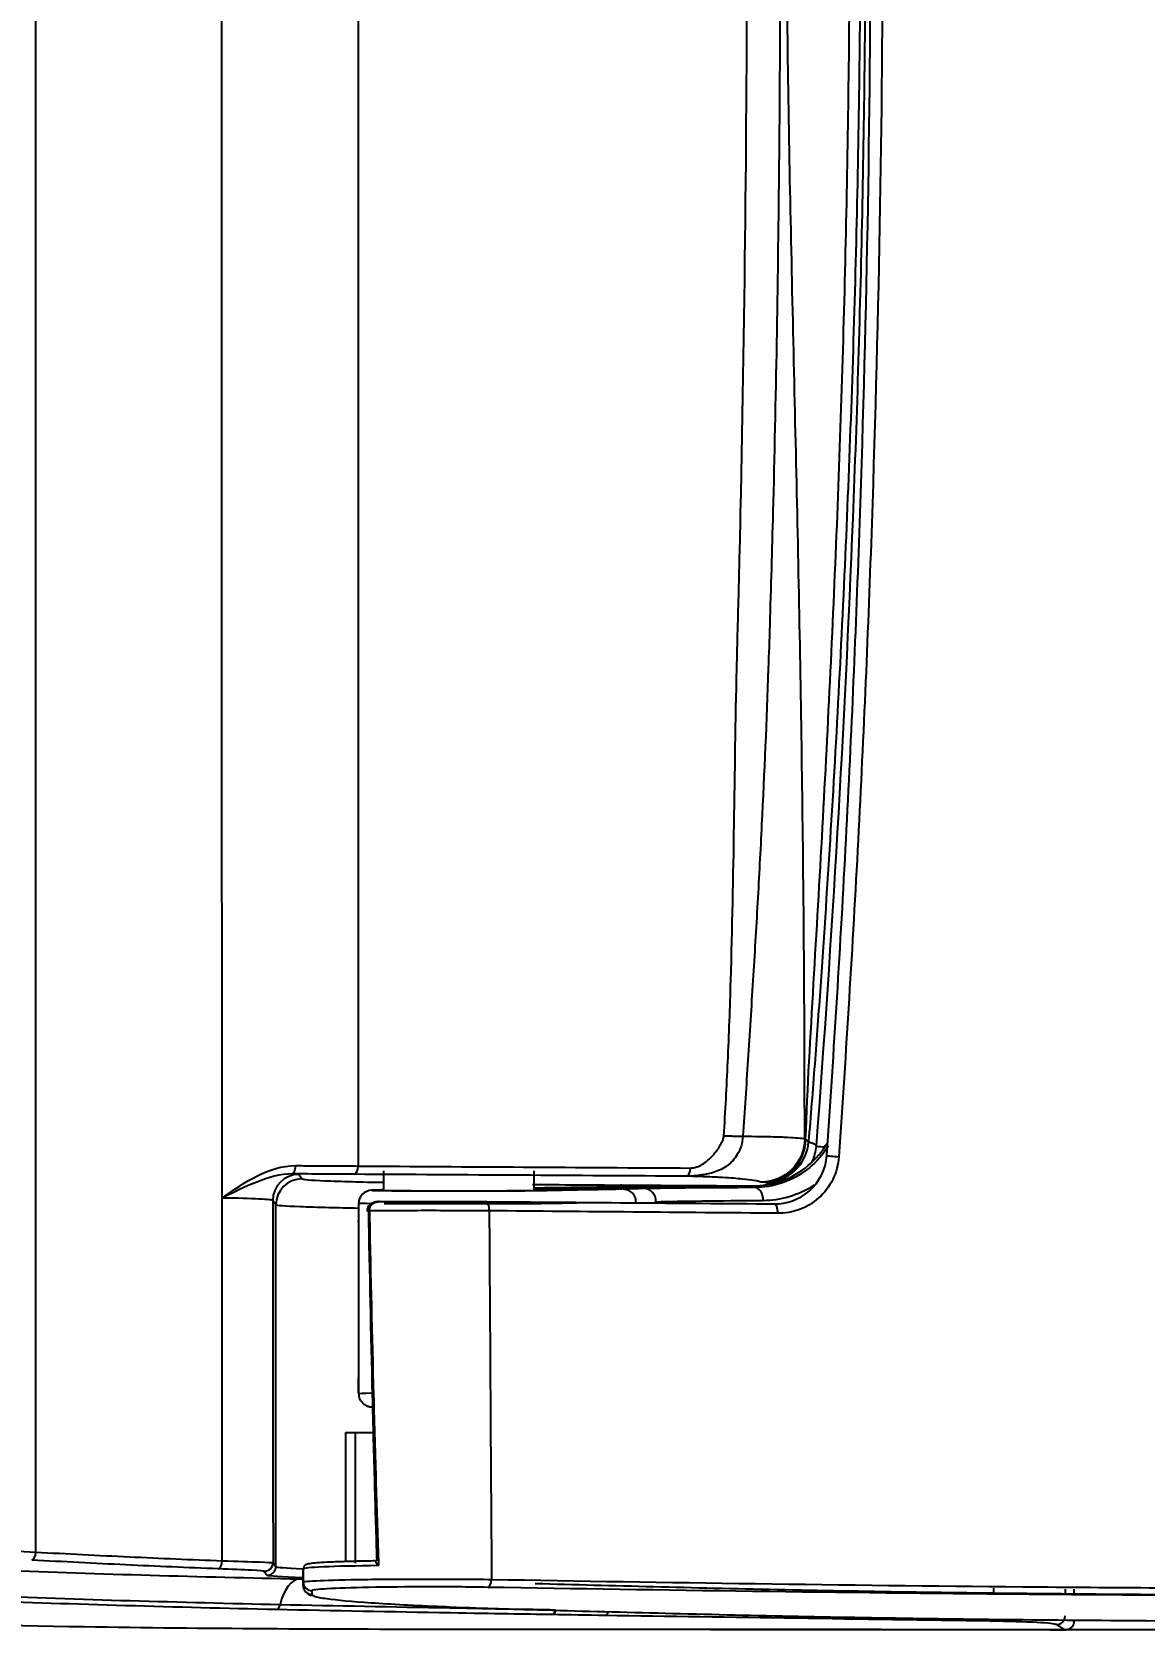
# Model space of a CAD drawing. Extents: x 5656 to 11650, y -52 to 2475.
# Drawn here: x 9226.9 to 9354.4, y 1494 to 1677.3 of the extents above; entities that cross this region are included whole.
import ezdxf

# ---------------------------------------------------------------- set-up
doc = ezdxf.new("R2010")
doc.units = 0
doc.header["$LTSCALE"] = 20
doc.header["$MEASUREMENT"] = 0
doc.layers.get('0').update_dxf_attribs({"linetype": 'CONTINUOUS'})
doc.layers.get('DEFPOINTS').update_dxf_attribs({"linetype": 'CONTINUOUS'})
doc.layers.add('1', color=7, linetype='CONTINUOUS')
doc.styles.get("Standard").update_dxf_attribs({"font": 'NanumGothic.ttf'})
doc.dimstyles.get("Standard").update_dxf_attribs({"dimtxt": 2.7, "dimasz": 2.5, "dimexe": 1.5, "dimexo": 1.5, "dimgap": 1.5, "dimtad": 1, "dimdec": 0, "dimlfac": 10, "dimzin": 0, "dimdsep": 46, "dimtxsty": 'Standard', "dimcen": 0, "dimclrt": 2, "dimadec": 0, "dimazin": 0, "dimtfac": 1, "dimtdec": 0, "dimtmove": 0, "dimatfit": 3, "dimfxl": 0, "dimtolj": 1, "dimtzin": 0, "dimarcsym": 0})

# ---------------------------------------------------------------- blocks, each defined once
blk = doc.blocks.new('*D22')
at = {"color": 3, "lineweight": -2}
for p, q in [((9315.74, 1893.3), (9853.78, 1893.3)), ((9847.78, 1869.3), (9847.78, 1718.68)), ((9847.78, 1518.1), (9847.78, 1668.72)), ((9304.73, 1494.1), (9853.78, 1494.1))]:
    blk.add_line(p, q, dxfattribs=at)
at = {"color": 3}
for points in [[(9843.78, 1869.3), (9851.78, 1869.3), (9847.78, 1893.3)], [(9843.78, 1518.1), (9851.78, 1518.1), (9847.78, 1494.1)]]:
    blk.add_solid(points, dxfattribs=at)
at = {"layer": 'DEFPOINTS', "color": 0}
for p in [(9313.94, 1893.3), (9302.93, 1494.1), (9847.78, 1494.1)]:
    blk.add_point(p, dxfattribs=at)
at = {"color": 2, "insert": (9847.78, 1693.7), "char_height": 24, "attachment_point": 5}
blk.add_mtext('\\A1;{\\fNanumGothic|b0|i0|c0|p50;400}', dxfattribs=at)

msp = doc.modelspace()

# ---------------------------------------------------------------- linework, layer by layer
at = {"layer": '1', "color": 0, "linetype": 'Continuous'}
for p, q in [((9257.49, 1546.3), (9257.85, 1545.79)), ((9267.18, 1546.72), (9267.18, 1544.48)), ((9284.48, 1544.48), (9284.48, 1546.72)), ((9265.83, 1544.48), (9265.83, 1544.48)), ((9254.85, 1542.79), (9254.49, 1543.3)), ((9264.34, 1542.97), (9264.33, 1542.98)), ((9264.33, 1541.02), (9264.33, 1541.02)), ((9264.33, 1523.02), (9264.33, 1521.14)), ((9264.33, 1523.02), (9264.33, 1523.02)), ((9262.83, 1516.7), (9262.83, 1501.88)), ((9262.83, 1516.7), (9263.98, 1516.7)), ((9263.98, 1501.69), (9263.98, 1516.7)), ((9263.98, 1516.7), (9266.05, 1516.7)), ((9257.97, 1500.62), (9257.97, 1499.12))]:
    msp.add_line(p, q, dxfattribs=at)
for centre, major_axis, ratio, start_param, end_param in [((9310.96, 1550.39), (-0.16, -5), 0.930142, 0.033736, 1.583584), ((9310.96, 1550.39), (-1.21, -4.85), 0.998696, 0.245025, 1.741004), ((9310.96, 1550.39), (-4.98, 0.41), 0.162226, 3.19261, 3.522861), ((9319.84, 1549.33), (-2.99, 0.23), 0.022611, 0.005177, 0.770866), ((9256.69, 1547.36), (-0.006, -1), 0.429745, 0.013717, 1.526132), ((9319.04, 1548.4), (0.998, -0.067), 0.052609, 3.124115, 5.113625), ((9257.49, 1543.3), (2.45, 1.73), 0.999885, 0.957077, 2.527765), ((9257.85, 1542.79), (2.45, 1.73), 0.999885, 0.957077, 2.527765), ((9275.83, 1544.48), (-8.65, 0), 0.006933, 6.283181, 7.853982), ((9275.83, 1544.48), (-8.65, 0), 0.006933, 1.570796, 3.141597), ((9294.54, 1542.08), (0.02, 3), 0.435525, 0.013759, 0.361859), ((9297.08, 1543.17), (0.02, -1.5), 0.905576, 1.557465, 3.12532), ((9309.76, 1543.29), (0.01, -1.5), 0.660019, 1.585634, 3.132405), ((9265.82, 1542.2), (-0.499, 0.036), 0.024369, 5.233221, 6.282872), ((9265.82, 1542.14), (0.5, 0.01), 0.054129, 3.13887, 4.194481), ((9278.9, 1542.18), (-0.008, -1), 0.423618, 1.515321, 3.16086), ((9312.01, 1541.92), (-0.008, -1), 0.396739, 1.497902, 3.160607), ((9248.27, 1502.05), (0.039, 0.999), 0.419701, 3.158248, 4.656488), ((9253.52, 1501.78), (0.842, 0.539), 0.999869, 4.114012, 5.713433), ((9253.85, 1501.31), (0.775, 0.632), 0.999905, 4.005887, 5.599177), ((9258.98, 1499.54), (-1, 0.02), 0.99947, 0.020334, 1.589155), ((9279.15, 1499.93), (0.017, 1), 0.443476, 3.178529, 4.629434), ((9258.97, 1499.12), (-1, 0.02), 0.999469, 0.020314, 1.588796), ((9254.89, 1497.38), (-0.022, -1), 0.481756, 0.038237, 1.154036), ((9286.51, 1496.8), (-0.015, -1), 0.445343, 0.038349, 1.129943), ((9286.51, 1496.8), (0.02, 1), 0.526618, 3.181984, 4.187186), ((9292.63, 1496.7), (0.015, 1), 0.437994, 3.180031, 4.120084), ((9336.82, 1496.05), (0.015, 1), 0.369102, 3.182149, 3.832085), ((9344.37, 1495.65), (0.52, 0.854), 0.997245, 3.688131, 5.25748)]:
    msp.add_ellipse(centre, major_axis=major_axis, ratio=ratio, start_param=start_param, end_param=end_param, dxfattribs=at)
for points, knots in [([(9274.57, 1494.1), (9260.67, 1494.11), (9246.76, 1494.17), (9214.11, 1494.67), (9195.37, 1495.23), (9167.29, 1497.55), (9157.91, 1498.6), (9139.35, 1501.6), (9130.17, 1503.55), (9112.16, 1509.04), (9103.37, 1512.6), (9087.16, 1521.94), (9079.6, 1527.88), (9070.11, 1538.15), (9067.22, 1541.81), (9061.93, 1549.57), (9059.52, 1553.68), (9053.14, 1566.23), (9049.88, 1574.98), (9044.6, 1592.96), (9042.58, 1602.19), (9039.4, 1620.58), (9038.22, 1629.79), (9035.47, 1657.48), (9034.72, 1676.01), (9034.77, 1713.13), (9035.58, 1731.8), (9038.48, 1759.68), (9039.71, 1768.93), (9043.02, 1787.31), (9045.11, 1796.48), (9050.54, 1814.25), (9053.88, 1822.88), (9060.39, 1835.22), (9062.83, 1839.26), (9068.27, 1846.95), (9071.23, 1850.56), (9080.91, 1860.65), (9088.55, 1866.42), (9104.92, 1875.49), (9113.76, 1878.93), (9131.72, 1884.21), (9140.82, 1886.08), (9159.14, 1888.95), (9168.38, 1889.95), (9196.19, 1892.2), (9214.87, 1892.74), (9247.34, 1893.23), (9261.16, 1893.28), (9276.99, 1893.29)], [0, 0, 0, 0, 0.054995, 0.054995, 0.129163, 0.129163, 0.166246, 0.166246, 0.20333, 0.20333, 0.240414, 0.240414, 0.277498, 0.277498, 0.296039, 0.296039, 0.314581, 0.314581, 0.351665, 0.351665, 0.388749, 0.388749, 0.425833, 0.425833, 0.5, 0.5, 0.574167, 0.574167, 0.611251, 0.611251, 0.648335, 0.648335, 0.685419, 0.685419, 0.703961, 0.703961, 0.722502, 0.722502, 0.759586, 0.759586, 0.79667, 0.79667, 0.833754, 0.833754, 0.870837, 0.870837, 0.945005, 0.945005, 1, 1, 1, 1]), ([(9227.28, 1884.41), (9227.28, 1882.96), (9227.28, 1881.51), (9227.28, 1871.2), (9227.28, 1862.34), (9227.28, 1835.74), (9227.28, 1818), (9227.28, 1782.5), (9227.28, 1764.74), (9227.28, 1729.22), (9227.28, 1711.46), (9227.28, 1675.93), (9227.28, 1658.17), (9227.28, 1622.65), (9227.28, 1604.9), (9227.28, 1569.4), (9227.28, 1551.65), (9227.28, 1523.6), (9227.28, 1513.29), (9227.28, 1502.98)], [0, 0, 0, 0, 0.011429, 0.011429, 0.081225, 0.081225, 0.220815, 0.220815, 0.360405, 0.360405, 0.499996, 0.499996, 0.639586, 0.639586, 0.779177, 0.779177, 0.918767, 0.918767, 1, 1, 1, 1]), ([(9248.69, 1546.42), (9248.68, 1559.93), (9248.67, 1573.45), (9248.65, 1604.75), (9248.65, 1622.54), (9248.64, 1658.12), (9248.63, 1675.91), (9248.63, 1711.49), (9248.64, 1729.27), (9248.65, 1764.85), (9248.65, 1782.64), (9248.67, 1813.94), (9248.68, 1827.46), (9248.69, 1840.98)], [0, 0, 0, 0, 0.137733, 0.137733, 0.318866, 0.318866, 0.5, 0.5, 0.681133, 0.681133, 0.862266, 0.862266, 1, 1, 1, 1]), ([(9264.28, 1840.13), (9264.28, 1833.67), (9264.28, 1820.61), (9264.28, 1800.71), (9264.28, 1780.28), (9264.28, 1759.34), (9264.28, 1737.95), (9264.28, 1716.08), (9264.28, 1688.4), (9264.28, 1655.49), (9264.28, 1618.08), (9264.28, 1582.13), (9264.28, 1558.72), (9264.28, 1547.26)], [0, 0, 0, 0, 0.066191, 0.133976, 0.203874, 0.275483, 0.348428, 0.423009, 0.499413, 0.631812, 0.760009, 0.882497, 1, 1, 1, 1]), ([(9318.04, 1548.47), (9318.85, 1560.54), (9319.62, 1572.63), (9320.88, 1596.82), (9321.4, 1608.92), (9322.66, 1645.24), (9323.08, 1669.48), (9323.08, 1717.94), (9322.66, 1742.18), (9321.4, 1778.49), (9320.88, 1790.59), (9319.62, 1814.77), (9318.85, 1826.85), (9318.04, 1838.93)], [0, 0, 0, 0, 0.125, 0.125, 0.25, 0.25, 0.5, 0.5, 0.75, 0.75, 0.875, 0.875, 1, 1, 1, 1]), ([(9319.42, 1839.07), (9320.23, 1826.98), (9320.99, 1814.89), (9322.25, 1790.68), (9322.77, 1778.57), (9324.02, 1742.22), (9324.44, 1717.96), (9324.44, 1669.46), (9324.02, 1645.2), (9322.77, 1608.84), (9322.25, 1596.73), (9320.99, 1572.51), (9320.23, 1560.41), (9319.42, 1548.33)], [0, 0, 0, 0, 0.125, 0.125, 0.25, 0.25, 0.5, 0.5, 0.75, 0.75, 0.875, 0.875, 1, 1, 1, 1]), ([(9315.51, 1550.4), (9315.49, 1555.71), (9315.47, 1566.48), (9315.33, 1583.44), (9315.08, 1601.27), (9314.6, 1625.98), (9313.83, 1656.79), (9313.24, 1693.7), (9313.8, 1730.55), (9314.55, 1761.3), (9315.03, 1786.02), (9315.27, 1803.51), (9315.41, 1820.51), (9315.43, 1831.28), (9315.45, 1836.98)], [0, 0, 0, 0, 0.055671, 0.112952, 0.17796, 0.242792, 0.372066, 0.500308, 0.628134, 0.756842, 0.821742, 0.886928, 0.940194, 1, 1, 1, 1]), ([(9315.61, 1550.31), (9315.81, 1556.29), (9316.18, 1562.25), (9316.87, 1574.17), (9317.22, 1580.13), (9318.2, 1598.01), (9318.78, 1609.94), (9319.72, 1633.81), (9320.08, 1645.74), (9320.56, 1669.64), (9320.69, 1681.59), (9320.69, 1717.53), (9320.18, 1741.54), (9318.75, 1777.37), (9318.16, 1789.3), (9317.16, 1807.2), (9316.81, 1813.17), (9316.12, 1825.12), (9315.75, 1831.09), (9315.55, 1837.09)], [0, 0, 0, 0, 0.0625, 0.0625, 0.125, 0.125, 0.25, 0.25, 0.375, 0.375, 0.5, 0.5, 0.75, 0.75, 0.875, 0.875, 0.9375, 0.9375, 1, 1, 1, 1]), ([(9315.88, 1837.36), (9316.13, 1834.39), (9316.36, 1831.41), (9316.81, 1825.45), (9317.03, 1822.47), (9317.66, 1813.52), (9318.06, 1807.55), (9319.17, 1789.63), (9319.8, 1777.68), (9321.34, 1741.8), (9321.89, 1717.78), (9321.89, 1681.74), (9321.76, 1669.71), (9321.23, 1645.7), (9320.84, 1633.7), (9319.83, 1609.74), (9319.21, 1597.76), (9318.11, 1579.83), (9317.72, 1573.85), (9317.09, 1564.9), (9316.87, 1561.92), (9316.42, 1555.96), (9316.18, 1552.98), (9315.94, 1550.02)], [0, 0, 0, 0, 0.03125, 0.03125, 0.0625, 0.0625, 0.125, 0.125, 0.25, 0.25, 0.5, 0.5, 0.625, 0.625, 0.75, 0.75, 0.875, 0.875, 0.9375, 0.9375, 0.96875, 0.96875, 1, 1, 1, 1]), ([(9316.85, 1549.55), (9318.67, 1573.53), (9320.09, 1597.53), (9321.53, 1633.58), (9321.89, 1645.6), (9322.38, 1669.63), (9322.5, 1681.65), (9322.5, 1705.71), (9322.38, 1717.74), (9321.89, 1741.78), (9321.53, 1753.8), (9320.09, 1789.84), (9318.67, 1813.85), (9316.85, 1837.84)], [0, 0, 0, 0, 0.25, 0.25, 0.375, 0.375, 0.5, 0.5, 0.625, 0.625, 0.75, 0.75, 1, 1, 1, 1]), ([(9306.24, 1550.7), (9306.4, 1553.53), (9306.73, 1559.49), (9307.14, 1571.4), (9307.43, 1586.43), (9307.61, 1601.33), (9307.95, 1613.25), (9308.65, 1643.03), (9309.02, 1682.11), (9308.79, 1729.78), (9308.35, 1756.59), (9307.95, 1774.13), (9307.61, 1786.05), (9307.43, 1800.96), (9307.14, 1815.99), (9306.73, 1827.91), (9306.4, 1833.86), (9306.24, 1836.7)], [0, 0, 0, 0, 0.029831, 0.062543, 0.125097, 0.187627, 0.218876, 0.250123, 0.499987, 0.628375, 0.749862, 0.781072, 0.812356, 0.874894, 0.937459, 0.970167, 1, 1, 1, 1]), ([(9308.42, 1836.72), (9308.6, 1834.04), (9308.98, 1828.09), (9309.74, 1816.17), (9310.6, 1800.96), (9311.18, 1787.44), (9311.57, 1775.51), (9312.1, 1756.85), (9312.58, 1728.65), (9312.74, 1693.98), (9312.59, 1659.02), (9312.11, 1630.89), (9311.57, 1611.95), (9311.19, 1600.02), (9310.73, 1589.41), (9310.1, 1577.48), (9309.56, 1568.48), (9308.99, 1559.54), (9308.61, 1553.59), (9308.42, 1550.67)], [0, 0, 0, 0, 0.028173, 0.06257, 0.125197, 0.187788, 0.204406, 0.25027, 0.383391, 0.500005, 0.613654, 0.749744, 0.794877, 0.81223, 0.874806, 0.906139, 0.937421, 0.969313, 1, 1, 1, 1]), ([(9708.29, 1693.7), (9708.29, 1682.33), (9707.06, 1671.18), (9703.38, 1654.78), (9701.84, 1649.37), (9698.12, 1638.67), (9695.94, 1633.41), (9688.6, 1618.21), (9682.6, 1608.72), (9671.92, 1595.48), (9668.08, 1591.29), (9660.13, 1583.31), (9656.02, 1579.47), (9643.3, 1568.42), (9634.28, 1561.64), (9615.33, 1549.29), (9605.55, 1543.81), (9590.47, 1536.56), (9585.38, 1534.3), (9575.06, 1530.1), (9569.82, 1528.18), (9554.02, 1522.62), (9543.31, 1519.24), (9511.03, 1510.27), (9489.45, 1505.91), (9446.35, 1500.05), (9424.77, 1498.55), (9392.61, 1497.88), (9382.01, 1497.94), (9361.01, 1497.99), (9350.6, 1498.05), (9319.62, 1498.3), (9299.28, 1498.59), (9279.15, 1498.93)], [0, 0, 0, 0, 0.0625, 0.0625, 0.09375, 0.09375, 0.125, 0.125, 0.1875, 0.1875, 0.21875, 0.21875, 0.25, 0.25, 0.3125, 0.3125, 0.375, 0.375, 0.40625, 0.40625, 0.4375, 0.4375, 0.5, 0.5, 0.625, 0.625, 0.75, 0.75, 0.8125, 0.8125, 0.875, 0.875, 1, 1, 1, 1]), ([(9279.59, 1499.84), (9299.65, 1499.49), (9319.92, 1499.18), (9350.79, 1498.91), (9361.15, 1498.85), (9382.08, 1498.79), (9392.64, 1498.72), (9424.67, 1499.37), (9446.18, 1500.86), (9489.12, 1506.68), (9510.62, 1511.03), (9542.78, 1519.96), (9553.46, 1523.34), (9569.2, 1528.87), (9574.42, 1530.79), (9584.71, 1534.97), (9589.79, 1537.21), (9604.81, 1544.43), (9614.56, 1549.88), (9633.45, 1562.17), (9642.45, 1568.92), (9655.14, 1579.93), (9659.24, 1583.75), (9667.16, 1591.69), (9670.99, 1595.86), (9681.67, 1609.04), (9687.66, 1618.49), (9694.99, 1633.62), (9697.17, 1638.86), (9700.88, 1649.53), (9702.42, 1654.92), (9706.09, 1671.25), (9707.32, 1682.37), (9707.32, 1693.7)], [0, 0, 0, 0, 0.125, 0.125, 0.1875, 0.1875, 0.25, 0.25, 0.375, 0.375, 0.5, 0.5, 0.5625, 0.5625, 0.59375, 0.59375, 0.625, 0.625, 0.6875, 0.6875, 0.75, 0.75, 0.78125, 0.78125, 0.8125, 0.8125, 0.875, 0.875, 0.90625, 0.90625, 0.9375, 0.9375, 1, 1, 1, 1]), ([(9284.88, 1496.36), (9289.38, 1496.23), (9293.97, 1496.11), (9303.3, 1495.87), (9308.06, 1495.76), (9322.66, 1495.45), (9332.92, 1495.3), (9354.22, 1495.1), (9365.27, 1495.04), (9387.27, 1494.97), (9398.3, 1494.92), (9431.27, 1496.06), (9453.12, 1498.14), (9496.54, 1505), (9518.14, 1509.79), (9550.19, 1519.09), (9560.73, 1522.51), (9581.54, 1530), (9591.71, 1534.3), (9611.47, 1544.26), (9621.12, 1549.91), (9639.64, 1562.45), (9648.42, 1569.26), (9665.02, 1583.99), (9672.95, 1591.8), (9686.95, 1609.43), (9692.83, 1618.87), (9702.44, 1638.94), (9706.17, 1649.68), (9711.06, 1671.38), (9712.3, 1682.43), (9712.3, 1693.7)], [0, 0, 0, 0, 0.03125, 0.03125, 0.0625, 0.0625, 0.125, 0.125, 0.1875, 0.1875, 0.25, 0.25, 0.375, 0.375, 0.5, 0.5, 0.5625, 0.5625, 0.625, 0.625, 0.6875, 0.6875, 0.75, 0.75, 0.8125, 0.8125, 0.875, 0.875, 0.9375, 0.9375, 1, 1, 1, 1]), ([(9308.42, 1550.67), (9308.37, 1550.28), (9308.26, 1549.55), (9307.82, 1548.6), (9307.29, 1547.88), (9306.65, 1547.29), (9305.9, 1546.83), (9305.13, 1546.54), (9304.4, 1546.36), (9303.64, 1546.22), (9302.86, 1546.12), (9302.26, 1546.1), (9301.99, 1546.09)], [0, 0, 0, 0, 0.122728, 0.230245, 0.323367, 0.403358, 0.500353, 0.606583, 0.701275, 0.798608, 0.910985, 1, 1, 1, 1]), ([(9302.4, 1547.03), (9302.56, 1547.04), (9302.9, 1547.06), (9303.42, 1547.25), (9304.21, 1547.7), (9304.91, 1548.37), (9305.51, 1549.15), (9305.85, 1549.69), (9306.14, 1550.2), (9306.21, 1550.55), (9306.24, 1550.7)], [0, 0, 0, 0, 0.092648, 0.192303, 0.3025, 0.586789, 0.698617, 0.817948, 0.923745, 1, 1, 1, 1]), ([(9308.42, 1550.67), (9309.85, 1550.67), (9310.82, 1550.65), (9312.4, 1550.61), (9313.01, 1550.59), (9314.51, 1550.51), (9315.09, 1550.46), (9315.51, 1550.4)], [0, 0, 0, 0, 0.25, 0.25, 0.5, 0.5, 1, 1, 1, 1]), ([(9309.57, 1544.99), (9311.73, 1545.01), (9313.99, 1545.72), (9316.76, 1548.03), (9317.53, 1548.94), (9318.14, 1549.98)], [0, 0, 0, 0, 0.690815, 0.690815, 1, 1, 1, 1]), ([(9318.19, 1549.56), (9317.59, 1548.58), (9316.85, 1547.74), (9314.09, 1545.47), (9311.81, 1544.8), (9309.76, 1544.79)], [0, 0, 0, 0, 0.295976, 0.295976, 1, 1, 1, 1]), ([(9315.51, 1550.4), (9315.5, 1549.1), (9314.96, 1547.8), (9313.11, 1545.96), (9311.82, 1545.42), (9310.51, 1545.42)], [0, 0, 0, 0, 0.5, 0.5, 1, 1, 1, 1]), ([(9315.51, 1550.4), (9315.51, 1550.4), (9315.51, 1550.4), (9315.51, 1550.4), (9315.51, 1550.39), (9315.52, 1550.37), (9315.52, 1550.36), (9315.54, 1550.33), (9315.55, 1550.33), (9315.58, 1550.32), (9315.59, 1550.31), (9315.61, 1550.31)], [0, 0, 0, 0, 0.000101, 0.000101, 0.122806, 0.122806, 0.422798, 0.422798, 0.713685, 0.713685, 1, 1, 1, 1]), ([(9248.67, 1543.59), (9249.96, 1544.5), (9251.28, 1545.41), (9254.05, 1546.8), (9255.57, 1547.32), (9257.12, 1547.31)], [0, 0, 0, 0, 0.5, 0.5, 1, 1, 1, 1]), ([(9257.12, 1547.31), (9257.73, 1547.3), (9258.33, 1547.3), (9259.82, 1547.29), (9260.71, 1547.29), (9262.5, 1547.27), (9263.39, 1547.27), (9264.28, 1547.26)], [0, 0, 0, 0, 0.251915, 0.251915, 0.625957, 0.625957, 1, 1, 1, 1]), ([(9312.01, 1542.92), (9313.44, 1542.91), (9314.86, 1543.39), (9317.16, 1545.38), (9317.93, 1546.88), (9318.04, 1548.47)], [0, 0, 0, 0, 0.5, 0.5, 1, 1, 1, 1]), ([(9319.42, 1548.33), (9319.3, 1546.49), (9318.43, 1544.77), (9315.77, 1542.42), (9314.09, 1541.83), (9312.41, 1541.84)], [0, 0, 0, 0, 0.5, 0.5, 1, 1, 1, 1]), ([(9256.69, 1546.36), (9255.33, 1546.37), (9254, 1545.95), (9251.36, 1544.9), (9250.03, 1544.24), (9248.67, 1543.59)], [0, 0, 0, 0, 0.5, 0.5, 1, 1, 1, 1]), ([(9257.85, 1545.79), (9257.91, 1545.72), (9258.79, 1545.64), (9261.34, 1545.54), (9262.41, 1545.5), (9264.66, 1545.44), (9265.8, 1545.41), (9267.06, 1545.39)], [0, 0, 0, 0, 0.523661, 0.523661, 0.785492, 0.785492, 1, 1, 1, 1]), ([(9310.51, 1545.42), (9310.07, 1545.53), (9309.45, 1545.65), (9307.74, 1545.82), (9307.04, 1545.88), (9305.6, 1545.96), (9305.05, 1545.99), (9303.71, 1546.04), (9302.85, 1546.07), (9301.99, 1546.09)], [0, 0, 0, 0, 0.5, 0.5, 0.75, 0.75, 0.875, 0.875, 1, 1, 1, 1]), ([(9310.96, 1545.39), (9310.88, 1545.4), (9310.81, 1545.4), (9310.7, 1545.4), (9310.65, 1545.41), (9310.58, 1545.41), (9310.55, 1545.41), (9310.52, 1545.42), (9310.52, 1545.42), (9310.51, 1545.42)], [0, 0, 0, 0, 0.294269, 0.294269, 0.588536, 0.588536, 0.8828, 0.8828, 1, 1, 1, 1]), ([(9254.49, 1543.3), (9254.48, 1543.36), (9253.92, 1543.42), (9251.88, 1543.52), (9250.41, 1543.57), (9248.68, 1543.59)], [0, 0, 0, 0, 0.5, 0.5, 1, 1, 1, 1]), ([(9265.83, 1544.48), (9265.83, 1544.46), (9266.68, 1544.44), (9269.63, 1544.42), (9271.76, 1544.41), (9276.3, 1544.41), (9278.72, 1544.41), (9282.75, 1544.42), (9284.35, 1544.44), (9285.57, 1544.46), (9285.83, 1544.47), (9286.48, 1544.48), (9286.82, 1544.49), (9287.86, 1544.51), (9288.61, 1544.53), (9290.95, 1544.57), (9292.68, 1544.6), (9294.53, 1544.63)], [0, 0, 0, 0, 0.125, 0.125, 0.25, 0.25, 0.375, 0.375, 0.5, 0.5, 0.5625, 0.5625, 0.625, 0.625, 0.75, 0.75, 1, 1, 1, 1]), ([(9267.17, 1544.52), (9267.06, 1544.52), (9266.95, 1544.51), (9266.36, 1544.5), (9265.84, 1544.49), (9265.83, 1544.48)], [0, 0, 0, 0, 0.180757, 0.180757, 1, 1, 1, 1]), ([(9286.39, 1544.79), (9289.3, 1544.83), (9292.5, 1544.87), (9300.13, 1544.94), (9304.59, 1544.97), (9309.57, 1544.99)], [0, 0, 0, 0, 0.5, 0.5, 1, 1, 1, 1]), ([(9296.16, 1543.14), (9296.14, 1543.33), (9296.08, 1543.74), (9295.71, 1544.21), (9295.18, 1544.56), (9294.77, 1544.6), (9294.53, 1544.63)], [0, 0, 0, 0, 0.239679, 0.499888, 0.708115, 1, 1, 1, 1]), ([(9309.76, 1544.79), (9307.08, 1544.77), (9304.68, 1544.76), (9300.45, 1544.72), (9298.6, 1544.7), (9297.08, 1544.67)], [0, 0, 0, 0, 0.5, 0.5, 1, 1, 1, 1]), ([(9309.76, 1544.79), (9309.72, 1544.84), (9309.67, 1544.89), (9309.61, 1544.95), (9309.59, 1544.97), (9309.57, 1544.99)], [0, 0, 0, 0, 0.711523, 0.711523, 1, 1, 1, 1]), ([(9254.85, 1501.31), (9254.85, 1508.31), (9254.85, 1515.31), (9254.85, 1529.14), (9254.85, 1535.97), (9254.85, 1542.79)], [0, 0, 0, 0, 0.506346, 0.506346, 1, 1, 1, 1]), ([(9264.26, 1542.4), (9263.04, 1542.42), (9261.93, 1542.45), (9259.63, 1542.51), (9258.52, 1542.54), (9255.84, 1542.65), (9254.91, 1542.72), (9254.85, 1542.79)], [0, 0, 0, 0, 0.203878, 0.203878, 0.469252, 0.469252, 1, 1, 1, 1]), ([(9266.7, 1543.18), (9266.57, 1543.18), (9266.29, 1543.15), (9265.89, 1543.02), (9265.58, 1542.81), (9265.4, 1542.54), (9265.32, 1542.34), (9265.33, 1542.24), (9265.33, 1542.24)], [0, 0, 0, 0, 0.216515, 0.467582, 0.666258, 0.831638, 0.989288, 1, 1, 1, 1]), ([(9266.46, 1501.96), (9266.36, 1504.9), (9266.28, 1507.83), (9266.1, 1514.18), (9266.02, 1517.59), (9265.77, 1528.05), (9265.62, 1535.1), (9265.49, 1542.16)], [0, 0, 0, 0, 0.219348, 0.219348, 0.474113, 0.474113, 1, 1, 1, 1]), ([(9265.57, 1542.23), (9265.58, 1542.31), (9265.59, 1542.39), (9265.64, 1542.54), (9265.67, 1542.6), (9265.77, 1542.76), (9265.84, 1542.84), (9266.03, 1543), (9266.16, 1543.07), (9266.31, 1543.12), (9266.32, 1543.12), (9266.4, 1543.14), (9266.46, 1543.16), (9266.55, 1543.17), (9266.58, 1543.17), (9266.62, 1543.18), (9266.64, 1543.18), (9266.66, 1543.18), (9266.67, 1543.18), (9266.68, 1543.18), (9266.68, 1543.18), (9266.69, 1543.18), (9266.69, 1543.18), (9266.7, 1543.18), (9266.7, 1543.18), (9266.7, 1543.18)], [0, 0, 0, 0, 0.141477, 0.141477, 0.271398, 0.271398, 0.468744, 0.468744, 0.730227, 0.730227, 0.768471, 0.768471, 0.884763, 0.884763, 0.940751, 0.940751, 0.969329, 0.969329, 0.984097, 0.984097, 0.991747, 0.991747, 0.996248, 0.996248, 1, 1, 1, 1]), ([(9279.32, 1542.12), (9277.15, 1542.13), (9274.76, 1542.14), (9270.03, 1542.14), (9267.66, 1542.13), (9265.57, 1542.11)], [0, 0, 0, 0, 0.5, 0.5, 1, 1, 1, 1]), ([(9265.57, 1542.11), (9265.58, 1541.9), (9265.58, 1541.68), (9265.72, 1534.62), (9265.87, 1527.79), (9266.14, 1517.54), (9266.23, 1514.13), (9266.42, 1507.62), (9266.52, 1504.52), (9266.63, 1501.42)], [0, 0, 0, 0, 0.016152, 0.016152, 0.519727, 0.519727, 0.771522, 0.771522, 1, 1, 1, 1]), ([(9291.41, 1543.05), (9291.13, 1543.05), (9290.85, 1543.04), (9289.74, 1543.02), (9288.95, 1543.01), (9287.84, 1542.98), (9287.48, 1542.97), (9286.81, 1542.96), (9286.42, 1542.95), (9284.54, 1542.93), (9282.57, 1542.92), (9277.96, 1542.91), (9275.3, 1542.91), (9270.74, 1542.91), (9268.74, 1542.92), (9267.25, 1542.93)], [0, 0, 0, 0, 0.061515, 0.061515, 0.253403, 0.253403, 0.349346, 0.349346, 0.44529, 0.44529, 0.637177, 0.637177, 0.829064, 0.829064, 1, 1, 1, 1]), ([(9264.34, 1540.82), (9264.33, 1540.82), (9264.33, 1540.83), (9264.33, 1540.86), (9264.33, 1540.88), (9264.33, 1540.93), (9264.33, 1540.95), (9264.33, 1541.02)], [0, 0, 0, 0, 0.142914, 0.142914, 0.571457, 0.571457, 1, 1, 1, 1]), ([(9264.34, 1540.81), (9264.33, 1540.82), (9264.33, 1540.83), (9264.33, 1540.86), (9264.33, 1540.88), (9264.33, 1540.93), (9264.33, 1540.95), (9264.33, 1541.02)], [0, 0, 0, 0, 0.227746, 0.227746, 0.613873, 0.613873, 1, 1, 1, 1]), ([(9122.11, 1521.67), (9127.36, 1518.33), (9132.78, 1515.64), (9143.85, 1511.2), (9149.52, 1509.45), (9166.6, 1505.22), (9177.98, 1503.73), (9195.05, 1502.29), (9200.73, 1501.96), (9212.08, 1501.37), (9217.74, 1501.12), (9234.75, 1500.46), (9246.1, 1500.15), (9257.57, 1499.9)], [0, 0, 0, 0, 0.125, 0.125, 0.25, 0.25, 0.5, 0.5, 0.625, 0.625, 0.75, 0.75, 1, 1, 1, 1]), ([(9142.8, 1522.36), (9149.35, 1518.61), (9156.19, 1515.69), (9170.26, 1510.98), (9177.47, 1509.19), (9198.93, 1505.04), (9213.2, 1503.76), (9227.28, 1502.98)], [0, 0, 0, 0, 0.25, 0.25, 0.5, 0.5, 1, 1, 1, 1]), ([(9264.34, 1523.24), (9264.33, 1523.24), (9264.33, 1523.24), (9264.33, 1523.22), (9264.33, 1523.2), (9264.33, 1523.18), (9264.33, 1523.16), (9264.33, 1523.14), (9264.33, 1523.13), (9264.33, 1523.11), (9264.33, 1523.11), (9264.33, 1523.09), (9264.33, 1523.08), (9264.33, 1523.06), (9264.33, 1523.05), (9264.33, 1523.04), (9264.33, 1523.04), (9264.33, 1523.03), (9264.33, 1523.03), (9264.33, 1523.02)], [0, 0, 0, 0, 0.064703, 0.064703, 0.369501, 0.369501, 0.575074, 0.575074, 0.714752, 0.714752, 0.810865, 0.810865, 0.912681, 0.912681, 0.953289, 0.953289, 0.986654, 0.986654, 1, 1, 1, 1]), ([(9264.34, 1523.23), (9264.33, 1523.22), (9264.33, 1523.2), (9264.33, 1523.18), (9264.33, 1523.16), (9264.33, 1523.14), (9264.33, 1523.13), (9264.33, 1523.11), (9264.33, 1523.11), (9264.33, 1523.09), (9264.33, 1523.08), (9264.33, 1523.06), (9264.33, 1523.05), (9264.33, 1523.04), (9264.33, 1523.04), (9264.33, 1523.03), (9264.33, 1523.03), (9264.33, 1523.02)], [0, 0, 0, 0, 0.302395, 0.302395, 0.530364, 0.530364, 0.684923, 0.684923, 0.790862, 0.790862, 0.901182, 0.901182, 0.945192, 0.945192, 0.981465, 0.981465, 1, 1, 1, 1]), ([(9264.33, 1521.24), (9264.33, 1521.22), (9264.33, 1521.21), (9264.33, 1521.17), (9264.33, 1521.16), (9264.33, 1521.14)], [0, 0, 0, 0, 0.554839, 0.554839, 1, 1, 1, 1]), ([(9264.37, 1521.15), (9264.36, 1521.08), (9264.34, 1520.84), (9264.48, 1520.47), (9264.73, 1520.12), (9265, 1519.89), (9265.25, 1519.76), (9265.44, 1519.7), (9265.59, 1519.66), (9265.69, 1519.64), (9265.75, 1519.64), (9265.77, 1519.64)], [0, 0, 0, 0, 0.069182, 0.245647, 0.387796, 0.508892, 0.611414, 0.694884, 0.777447, 0.900659, 1, 1, 1, 1]), ([(9254.89, 1496.38), (9243.34, 1496.64), (9231.91, 1496.96), (9214.79, 1497.63), (9209.08, 1497.89), (9197.66, 1498.49), (9191.94, 1498.83), (9174.78, 1500.33), (9163.33, 1501.86), (9146.13, 1506.21), (9140.37, 1508.02), (9129.17, 1512.57), (9123.7, 1515.32), (9118.41, 1518.71)], [0, 0, 0, 0, 0.25, 0.25, 0.375, 0.375, 0.5, 0.5, 0.75, 0.75, 0.875, 0.875, 1, 1, 1, 1]), ([(9119.07, 1519.2), (9124.34, 1515.82), (9129.88, 1513.05), (9141.06, 1508.52), (9146.73, 1506.75), (9158.15, 1503.87), (9163.93, 1502.77), (9175.41, 1501.03), (9181.13, 1500.39), (9192.55, 1499.4), (9198.25, 1499.07), (9209.64, 1498.46), (9215.33, 1498.21), (9232.4, 1497.54), (9243.8, 1497.23), (9255.33, 1496.97)], [0, 0, 0, 0, 0.125, 0.125, 0.25, 0.25, 0.375, 0.375, 0.5, 0.5, 0.625, 0.625, 0.75, 0.75, 1, 1, 1, 1]), ([(9493.58, 1507.91), (9486.77, 1506.57), (9479.94, 1505.38), (9451.57, 1500.96), (9429.9, 1498.94), (9397.21, 1497.88), (9386.28, 1497.95), (9364.47, 1498.02), (9353.54, 1498.09), (9337.65, 1498.24), (9332.44, 1498.3), (9322.22, 1498.46), (9317.19, 1498.55), (9307.46, 1498.75), (9302.78, 1498.87), (9293.57, 1499.1), (9289.04, 1499.22), (9284.58, 1499.34)], [0, 0, 0, 0, 0.095792, 0.095792, 0.397195, 0.397195, 0.547896, 0.547896, 0.698597, 0.698597, 0.773948, 0.773948, 0.849299, 0.849299, 0.924649, 0.924649, 1, 1, 1, 1]), ([(9248.23, 1501.05), (9244.71, 1501.19), (9241.17, 1501.34), (9234.06, 1501.68), (9230.48, 1501.86), (9226.87, 1502.06)], [0, 0, 0, 0, 0.500212, 0.500212, 1, 1, 1, 1]), ([(9227.28, 1502.98), (9227.28, 1502.98), (9227.28, 1502.98), (9230.9, 1502.78), (9234.48, 1502.6), (9241.61, 1502.27), (9245.16, 1502.12), (9248.68, 1501.98)], [0, 0, 0, 0, 0.000003, 0.000003, 0.500044, 0.500044, 1, 1, 1, 1]), ([(9248.68, 1501.98), (9250.42, 1501.92), (9251.9, 1501.88), (9253.94, 1501.81), (9254.5, 1501.78), (9254.52, 1501.78)], [0, 0, 0, 0, 0.5, 0.5, 1, 1, 1, 1]), ([(9266.63, 1501.42), (9264.03, 1501.39), (9261.82, 1501.34), (9258.81, 1501.21), (9257.98, 1501.13), (9257.98, 1501.05)], [0, 0, 0, 0, 0.5, 0.5, 1, 1, 1, 1]), ([(9261.63, 1501.84), (9261.31, 1501.83), (9260.49, 1501.79), (9259.48, 1501.73), (9258.81, 1501.66), (9258.49, 1501.6), (9258.32, 1501.56), (9258.14, 1501.44), (9257.99, 1501.24), (9257.99, 1501.1), (9258, 1501.05)], [0, 0, 0, 0, 0.146809, 0.402944, 0.662919, 0.800154, 0.89631, 0.942678, 0.982057, 1, 1, 1, 1]), ([(9266.4, 1501.96), (9266.37, 1501.96), (9265.56, 1501.95), (9264.15, 1501.92), (9262.57, 1501.88), (9261.84, 1501.85), (9261.63, 1501.84)], [0, 0, 0, 0, 0.01389, 0.420162, 0.82539, 1, 1, 1, 1]), ([(9266.63, 1501.42), (9266.62, 1501.43), (9266.62, 1501.43), (9266.61, 1501.45), (9266.59, 1501.46), (9266.51, 1501.55), (9266.45, 1501.62), (9266.38, 1501.74), (9266.35, 1501.78), (9266.33, 1501.86), (9266.32, 1501.89), (9266.33, 1501.93), (9266.33, 1501.94), (9266.36, 1501.96), (9266.38, 1501.96), (9266.4, 1501.96)], [0, 0, 0, 0, 0.004491, 0.004491, 0.081293, 0.081293, 0.370534, 0.370534, 0.588023, 0.588023, 0.748905, 0.748905, 0.874195, 0.874195, 1, 1, 1, 1]), ([(9253.49, 1500.78), (9253.48, 1500.8), (9252.97, 1500.84), (9251.13, 1500.93), (9249.8, 1500.99), (9248.23, 1501.05)], [0, 0, 0, 0, 0.5, 0.5, 1, 1, 1, 1]), ([(9253.83, 1500.31), (9253.83, 1500.32), (9253.82, 1500.33), (9253.79, 1500.36), (9253.77, 1500.39), (9253.66, 1500.53), (9253.57, 1500.65), (9253.49, 1500.78)], [0, 0, 0, 0, 0.052111, 0.052111, 0.260554, 0.260554, 1, 1, 1, 1]), ([(9257.98, 1499.54), (9257.99, 1499.67), (9260.69, 1499.78), (9267.18, 1499.87), (9269.68, 1499.88), (9274.73, 1499.89), (9277.29, 1499.87), (9279.59, 1499.84)], [0, 0, 0, 0, 0.5, 0.5, 0.75, 0.75, 1, 1, 1, 1]), ([(9258.39, 1498.3), (9258.43, 1498.27), (9258.6, 1498.15), (9258.77, 1498.06), (9258.92, 1498.01), (9258.98, 1497.99)], [0, 0, 0, 0, 0.164242, 0.677672, 1, 1, 1, 1]), ([(9258.98, 1498.55), (9258.98, 1498.52), (9258.98, 1498.5), (9258.98, 1498.39), (9258.98, 1498.31), (9258.97, 1498.19), (9258.97, 1498.16), (9258.97, 1498.12)], [0, 0, 0, 0, 0.154236, 0.154236, 0.771181, 0.771181, 1, 1, 1, 1]), ([(9279.15, 1498.93), (9277, 1498.97), (9274.61, 1498.99), (9269.9, 1498.98), (9267.56, 1498.96), (9261.5, 1498.85), (9258.98, 1498.7), (9258.98, 1498.55)], [0, 0, 0, 0, 0.25, 0.25, 0.5, 0.5, 1, 1, 1, 1]), ([(9259.25, 1497.93), (9259.53, 1497.83), (9260.01, 1497.73), (9261.83, 1497.48), (9263.57, 1497.32), (9268.02, 1497.01), (9270.76, 1496.87), (9274.23, 1496.72), (9274.47, 1496.71), (9274.72, 1496.7)], [0, 0, 0, 0, 0.223382, 0.223382, 0.597677, 0.597677, 0.971972, 0.971972, 1, 1, 1, 1]), ([(9345.38, 1494.03), (9326.63, 1494.09), (9307.87, 1494.1), (9284.94, 1494.1), (9280.76, 1494.1), (9274.57, 1494.1)], [0, 0, 0, 0, 0.817829, 0.817829, 1, 1, 1, 1]), ([(9344.37, 1494.65), (9344.22, 1494.74), (9343.43, 1494.83), (9340.79, 1494.97), (9338.94, 1495.02), (9336.82, 1495.05)], [0, 0, 0, 0, 0.5, 0.5, 1, 1, 1, 1]), ([(9345.38, 1494.03), (9345.34, 1494.06), (9345.3, 1494.09), (9345.09, 1494.21), (9344.92, 1494.32), (9344.62, 1494.5), (9344.5, 1494.58), (9344.37, 1494.65)], [0, 0, 0, 0, 0.124882, 0.124882, 0.624411, 0.624411, 1, 1, 1, 1]), ([(9346.38, 1495.03), (9346.38, 1494.92), (9346.36, 1494.81), (9346.29, 1494.6), (9346.24, 1494.5), (9346.1, 1494.32), (9346.01, 1494.25), (9345.82, 1494.13), (9345.71, 1494.08), (9345.53, 1494.04), (9345.46, 1494.03), (9345.38, 1494.03)], [0, 0, 0, 0, 0.214355, 0.214355, 0.428723, 0.428723, 0.642914, 0.642914, 0.857233, 0.857233, 1, 1, 1, 1])]:
    msp.add_open_spline(points, degree=3, knots=knots, dxfattribs=at)
msp.add_rational_spline([(9308.42, 1550.67), (9307.84, 1550.63), (9306.24, 1550.7)], [1, 0.916252383828, 1], degree=2, dxfattribs=at)
for points, degree in [([(9315.94, 1550.02), (9316.56, 1549.87), (9316.8, 1549.71), (9316.85, 1549.55)], 3), ([(9316.34, 1547.72), (9316.62, 1548.28), (9316.8, 1548.9), (9316.85, 1549.55)], 3), ([(9263.85, 1546.31), (9264.06, 1546.32), (9264.27, 1546.76), (9264.28, 1547.26)], 3), ([(9264.28, 1547.26), (9276.88, 1547.18), (9289.59, 1547.1), (9302.4, 1547.03)], 3), ([(9248.69, 1543.61), (9248.69, 1544.54), (9248.69, 1545.48), (9248.69, 1546.42)], 3), ([(9263.85, 1546.31), (9261.46, 1546.33), (9259.08, 1546.34), (9256.69, 1546.36)], 3), ([(9256.69, 1546.36), (9257.21, 1546.34), (9257.48, 1546.32), (9257.49, 1546.3)], 3), ([(9301.99, 1546.09), (9289.17, 1546.16), (9276.46, 1546.24), (9263.85, 1546.31)], 3), ([(9301.99, 1546.09), (9302.19, 1546.1), (9302.38, 1546.53), (9302.4, 1547.03)], 3), ([(9311.54, 1545.21), (9311.4, 1545.27), (9311.21, 1545.33), (9310.96, 1545.39)], 3), ([(9248.68, 1501.98), (9248.68, 1515.84), (9248.67, 1529.71), (9248.67, 1543.59)], 3), ([(9265.83, 1544.48), (9265.04, 1544.48), (9264.33, 1543.76), (9264.33, 1542.98)], 3), ([(9284.28, 1545.15), (9287.49, 1545.12), (9290.93, 1545.1), (9294.54, 1545.07)], 3), ([(9284.47, 1544.76), (9285.1, 1544.77), (9285.73, 1544.78), (9286.39, 1544.79)], 3), ([(9294.53, 1544.63), (9284.48, 1544.63)], 1), ([(9297.08, 1544.67), (9296.21, 1544.66), (9295.35, 1544.65), (9294.53, 1544.63)], 3), ([(9294.54, 1545.07), (9299.35, 1545.05), (9304.18, 1545.02), (9309.03, 1544.99)], 3), ([(9310.75, 1543.32), (9312.69, 1543.33), (9314.77, 1543.9), (9316.63, 1545.11)], 3), ([(9254.49, 1543.3), (9254.5, 1529.45), (9254.51, 1515.6), (9254.52, 1501.78)], 3), ([(9264.34, 1542.97), (9264.34, 1532.07), (9264.34, 1521.16)], 2), ([(9265.78, 1542.94), (9264.91, 1542.95), (9264.4, 1542.96), (9264.34, 1542.97)], 3), ([(9265.33, 1542.24), (9265.32, 1542.1)], 1), ([(9265.57, 1542.11), (9265.57, 1542.15), (9265.57, 1542.19), (9265.57, 1542.23)], 3), ([(9266.7, 1543.18), (9270.49, 1543.21), (9275.06, 1543.21), (9278.9, 1543.18)], 3), ([(9278.9, 1543.18), (9289.87, 1543.09), (9300.9, 1543), (9312.01, 1542.92)], 3), ([(9312.41, 1541.84), (9301.31, 1541.93), (9290.28, 1542.03), (9279.32, 1542.12)], 3), ([(9279.32, 1542.12), (9279.4, 1528.01), (9279.49, 1513.91), (9279.59, 1499.84)], 3), ([(9298.44, 1543.17), (9301.37, 1543.23), (9305.56, 1543.28), (9310.75, 1543.32)], 3), ([(9264.33, 1521.24), (9264.33, 1523.02)], 1), ([(9264.33, 1521.15), (9264.32, 1521.18), (9264.84, 1521.21), (9265.83, 1521.24)], 3), ([(9264.34, 1521.14), (9264.33, 1521.14), (9264.33, 1521.14), (9264.33, 1521.14)], 3), ([(9265.83, 1519.65), (9265.82, 1519.65), (9265.85, 1519.64), (9265.92, 1519.63)], 3), ([(9227.28, 1502.98), (9227.24, 1502.49), (9227.05, 1502.06), (9226.87, 1502.06)], 3), ([(9254.52, 1501.78), (9254.63, 1501.6), (9254.74, 1501.45), (9254.85, 1501.31)], 3), ([(9253.84, 1500.3), (9253.84, 1500.31), (9253.83, 1500.31), (9253.83, 1500.31)], 3), ([(9257.97, 1500.01), (9255.38, 1500.12), (9254, 1500.22), (9253.84, 1500.3)], 3), ([(9254.85, 1501.31), (9254.91, 1501.24), (9255.93, 1501.15), (9257.92, 1501.05)], 3), ([(9257.57, 1499.9), (9256.65, 1499.9), (9255.74, 1498.7), (9255.33, 1496.97)], 3), ([(9257.57, 1499.9), (9257.71, 1499.89), (9257.84, 1499.89), (9257.97, 1499.89)], 3), ([(9257.98, 1501.05), (9257.98, 1500.91), (9257.98, 1500.77), (9257.97, 1500.62)], 3), ([(9257.97, 1499.12), (9257.98, 1499.26), (9257.98, 1499.4), (9257.98, 1499.54)], 3), ([(9257.98, 1499.54), (9257.98, 1500.05), (9257.98, 1500.55), (9257.98, 1501.05)], 3), ([(9258.97, 1498.12), (9258.97, 1498.06), (9259.06, 1497.99), (9259.25, 1497.93)], 3), ([(9337.19, 1498.26), (9337.19, 1498.45), (9337.19, 1498.65), (9337.19, 1498.84)], 3), ([(9345.37, 1498.74), (9345.37, 1498.55), (9345.37, 1498.37), (9345.37, 1498.18)], 3), ([(9346.38, 1498.73), (9346.38, 1498.17)], 1), ([(9274.82, 1495.99), (9268.13, 1496.11), (9261.49, 1496.24), (9254.89, 1496.38)], 3), ([(9255.33, 1496.97), (9261.77, 1496.83), (9268.26, 1496.7), (9274.78, 1496.58)], 3), ([(9274.72, 1496.7), (9279.23, 1496.52), (9281.94, 1496.44), (9284.88, 1496.36)], 3), ([(9274.78, 1496.58), (9280.15, 1496.48), (9283.52, 1496.42), (9286.91, 1496.37)], 3), ([(9286.51, 1495.8), (9283.27, 1495.85), (9280.04, 1495.9), (9274.82, 1495.99)], 3), ([(9292.63, 1495.7), (9290.53, 1495.73), (9288.49, 1495.76), (9286.51, 1495.8)], 3), ([(9336.82, 1495.05), (9321.81, 1495.28), (9307.1, 1495.48), (9292.63, 1495.7)], 3), ([(9346.13, 1495.19), (9346.22, 1495.13), (9346.3, 1495.08), (9346.38, 1495.03)], 3)]:
    msp.add_open_spline(points, degree=degree, dxfattribs=at)

# ---------------------------------------------------------------- dimensions: what is measured, and where the dimension line sits
dim = msp.add_linear_dim(base=(9847.78, 1494.1), p1=(9313.94, 1893.3), p2=(9302.93, 1494.1), angle=90, text='{\\fNanumGothic|b0|i0|c0|p50;400}', dimstyle='Standard', override={"dimscale": 1.2, "dimtxt": 20, "dimasz": 20, "dimexe": 5, "dimgap": 10, "dimtih": 1, "dimtoh": 1, "dimlfac": 1, "dimzin": 12, "dimclrd": 3, "dimclre": 3, "dimazin": 2, "dimarcsym": 1})
dim.commit()
dim.dimension.update_dxf_attribs({"geometry": '*D22', "text_midpoint": (9847.78, 1693.7)})

doc.saveas('drawing.dxf')
